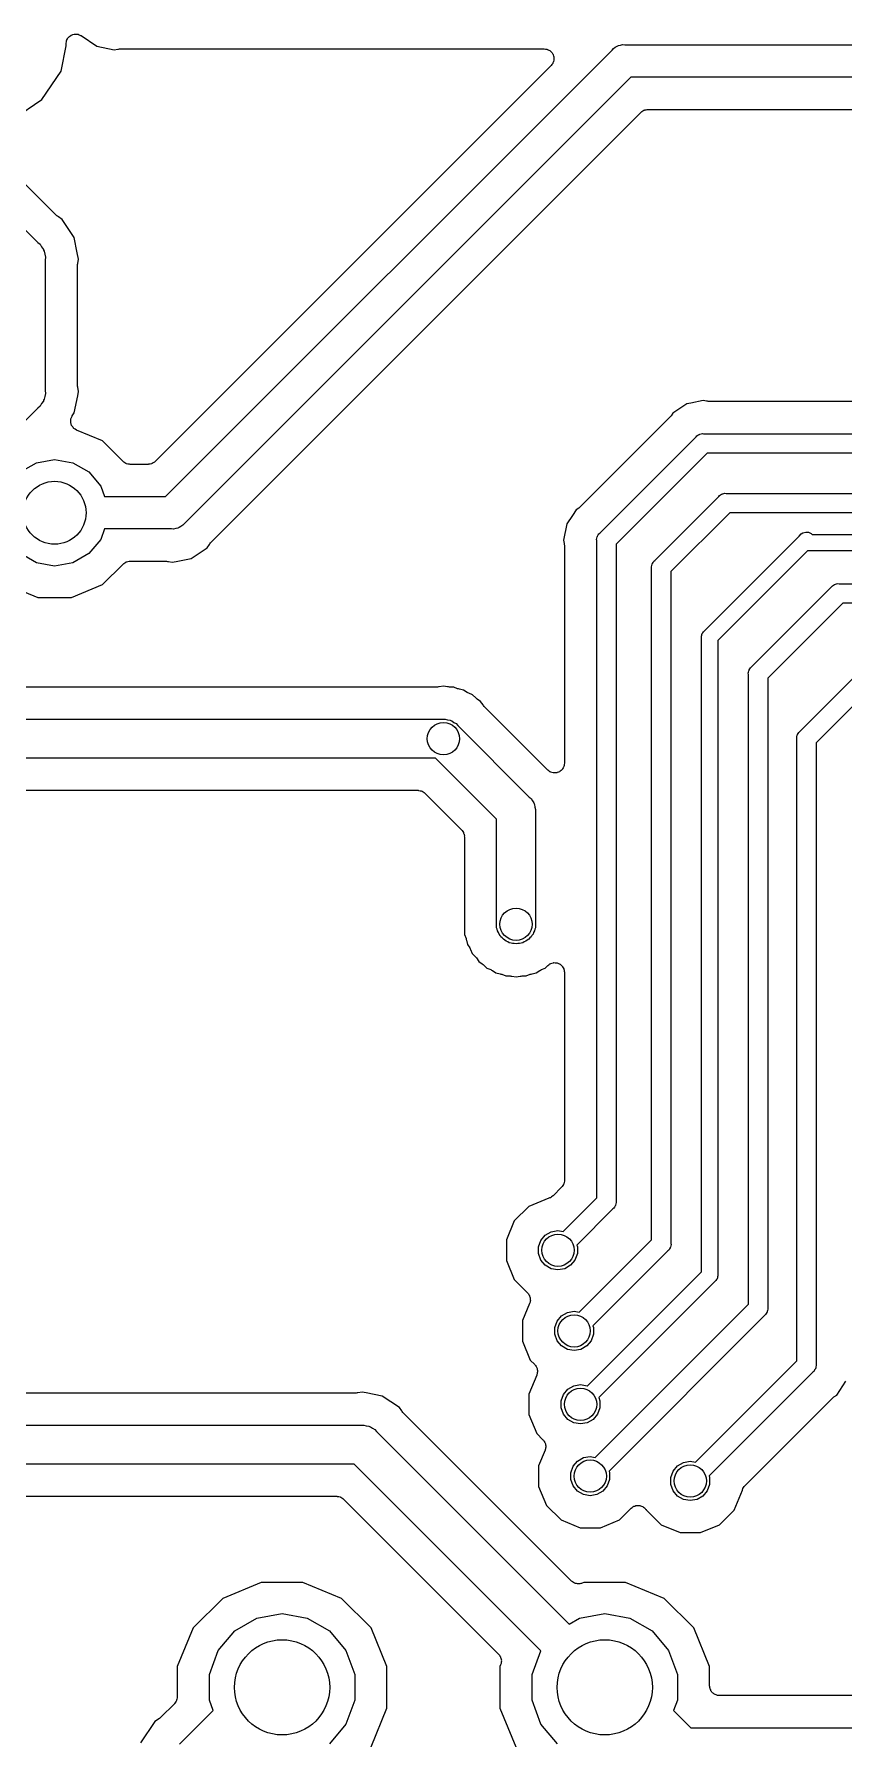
# Model space of a CAD drawing. Extents: x 24 to 196, y -189 to -31.
# Drawn here: x 142.15 to 154.89, y -59.56 to -32.72 of the extents above; entities that cross this region are included whole.
import ezdxf

# ---------------------------------------------------------------- set-up
doc = ezdxf.new("R2010")
doc.units = 0
doc.header["$MEASUREMENT"] = 0
doc.layers.add('BLACK', color=7, linetype='CONTINUOUS')

msp = doc.modelspace()

# ---------------------------------------------------------------- linework, layer by layer
at = {"layer": 'BLACK', "linetype": 'CONTINUOUS'}
for p, q in [((142.734, -32.7391), (142.755, -32.733)), ((142.755, -32.733), (142.775, -32.7257)), ((142.775, -32.7257), (142.78, -32.7257)), ((142.78, -32.7257), (142.785, -32.7243)), ((142.785, -32.7243), (142.806, -32.7257)), ((142.806, -32.7257), (142.828, -32.7257)), ((142.828, -32.7257), (142.833, -32.7274)), ((142.833, -32.7274), (142.838, -32.7277)), ((142.838, -32.7277), (142.857, -32.7364)), ((142.857, -32.7364), (142.878, -32.7438)), ((142.57, -33.3064), (142.649, -32.91)), ((142.649, -32.8658), (142.654, -32.8448)), ((142.65, -32.8708), (142.649, -32.8658)), ((142.649, -32.8757), (142.65, -32.8708)), ((142.649, -32.91), (142.649, -32.8757)), ((142.654, -32.8448), (142.658, -32.8236)), ((142.658, -32.8236), (142.661, -32.8193)), ((142.661, -32.8193), (142.662, -32.8144)), ((142.662, -32.8144), (142.674, -32.7964)), ((142.674, -32.7964), (142.685, -32.7778)), ((142.685, -32.7778), (142.688, -32.7745)), ((142.688, -32.7745), (142.691, -32.7704)), ((142.691, -32.7704), (142.709, -32.7576)), ((142.709, -32.7576), (142.725, -32.7438)), ((142.725, -32.7438), (142.73, -32.742)), ((142.73, -32.742), (142.734, -32.7391)), ((142.878, -32.7438), (142.881, -32.747)), ((142.881, -32.747), (142.886, -32.749)), ((142.886, -32.749), (143.136, -32.916)), ((143.136, -32.916), (143.408, -32.9702)), ((143.408, -32.9702), (143.462, -32.9594)), ((143.462, -32.9594), (143.477, -32.9591)), ((143.477, -32.9591), (143.492, -32.9565)), ((143.492, -32.9565), (150.178, -32.9565)), ((144.216, -40.005), (151.246, -32.9752)), ((150.178, -32.9565), (150.198, -32.96)), ((150.198, -32.96), (150.217, -32.9617)), ((150.217, -32.9617), (150.223, -32.9645)), ((150.223, -32.9645), (150.23, -32.9657)), ((150.23, -32.9657), (150.247, -32.9756)), ((150.247, -32.9756), (150.265, -32.9841)), ((150.265, -32.9841), (150.27, -32.9888)), ((150.27, -32.9888), (150.276, -32.9922)), ((150.276, -32.9922), (150.289, -33.0074)), ((151.246, -32.9752), (151.267, -32.9494)), ((151.267, -32.9494), (151.296, -32.9326)), ((151.296, -32.9326), (151.324, -32.9132)), ((151.324, -32.9132), (151.335, -32.9103)), ((151.335, -32.9103), (151.345, -32.9046)), ((151.345, -32.9046), (151.378, -32.8988)), ((151.378, -32.8988), (151.411, -32.8901)), ((151.411, -32.8901), (151.444, -32.893)), ((151.444, -32.893), (161.914, -32.893)), ((150.286, -33.2167), (144.05, -39.4524)), ((150.297, -33.2004), (150.286, -33.2167)), ((150.289, -33.0074), (150.303, -33.0215)), ((150.31, -33.1851), (150.297, -33.2004)), ((150.303, -33.0215), (150.306, -33.0276)), ((150.306, -33.0276), (150.31, -33.0327)), ((150.31, -33.0327), (150.317, -33.0514)), ((150.312, -33.1788), (150.31, -33.1851)), ((150.316, -33.1733), (150.312, -33.1788)), ((150.321, -33.1541), (150.316, -33.1733)), ((150.317, -33.0514), (150.325, -33.0695)), ((150.328, -33.1354), (150.321, -33.1541)), ((150.325, -33.0695), (150.326, -33.0761)), ((150.326, -33.0761), (150.328, -33.0824)), ((150.328, -33.0824), (150.328, -33.1024)), ((150.328, -33.1024), (150.33, -33.1222)), ((150.33, -33.1222), (150.328, -33.1287)), ((150.328, -33.1287), (150.328, -33.1354)), ((142.27, -33.7559), (142.57, -33.3064)), ((151.538, -33.401), (144.508, -40.4308)), ((161.82, -33.401), (151.538, -33.401)), ((141.82, -34.0562), (142.27, -33.7559)), ((144.924, -40.7341), (151.704, -33.9536)), ((151.704, -33.9536), (151.709, -33.9498)), ((151.709, -33.9498), (151.714, -33.9447)), ((151.714, -33.9447), (151.731, -33.9347)), ((151.731, -33.9347), (151.747, -33.9233)), ((151.747, -33.9233), (151.754, -33.9215)), ((151.754, -33.9215), (151.76, -33.9182)), ((151.76, -33.9182), (151.779, -33.9147)), ((151.779, -33.9147), (151.798, -33.9096)), ((151.798, -33.9096), (151.805, -33.9102)), ((151.805, -33.9102), (151.812, -33.909)), ((151.812, -33.909), (157.073, -33.909)), ((142.505, -35.5836), (141.646, -34.7251)), ((141.227, -35.0245), (142.205, -36.0026)), ((142.517, -35.5922), (142.505, -35.5836)), ((142.528, -35.6025), (142.517, -35.5922)), ((142.588, -35.6424), (142.528, -35.6025)), ((142.778, -35.928), (142.588, -35.6424)), ((142.826, -36.1692), (142.778, -35.928)), ((142.205, -36.0026), (142.242, -36.0329)), ((142.242, -36.0329), (142.265, -36.0738)), ((142.265, -36.0738), (142.292, -36.1124)), ((142.292, -36.1124), (142.296, -36.1277)), ((142.296, -36.1277), (142.304, -36.1415)), ((142.304, -36.1415), (142.313, -36.188)), ((142.313, -36.188), (142.325, -36.2335)), ((142.846, -36.265), (142.826, -36.1692)), ((142.325, -36.2335), (142.321, -36.2805)), ((142.321, -36.2805), (142.321, -38.3341)), ((142.829, -36.3651), (142.831, -36.3503)), ((142.829, -38.2495), (142.829, -36.3651)), ((142.831, -36.3503), (142.832, -36.3353)), ((142.832, -36.3353), (142.846, -36.265)), ((142.321, -38.3341), (142.325, -38.3811)), ((142.831, -38.2643), (142.829, -38.2495)), ((142.832, -38.2793), (142.831, -38.2643)), ((142.846, -38.3496), (142.832, -38.2793)), ((142.832, -38.4199), (142.846, -38.3496)), ((142.205, -38.612), (140.834, -39.9836)), ((142.242, -38.5817), (142.205, -38.612)), ((142.265, -38.5408), (142.242, -38.5817)), ((142.292, -38.5022), (142.265, -38.5408)), ((142.296, -38.4869), (142.292, -38.5022)), ((142.304, -38.4731), (142.296, -38.4869)), ((142.313, -38.4266), (142.304, -38.4731)), ((142.325, -38.3811), (142.313, -38.4266)), ((142.778, -38.6866), (142.832, -38.4199)), ((152.422, -38.5447), (152.203, -38.6907)), ((152.484, -38.5323), (152.422, -38.5447)), ((152.679, -38.4935), (152.484, -38.5323)), ((152.73, -38.5035), (152.679, -38.4935)), ((152.745, -38.5038), (152.73, -38.5035)), ((152.759, -38.5064), (152.745, -38.5038)), ((157.092, -38.5064), (152.759, -38.5064)), ((142.722, -38.835), (142.724, -38.8103)), ((142.723, -38.8367), (142.722, -38.835)), ((142.723, -38.8383), (142.723, -38.8367)), ((142.73, -38.862), (142.723, -38.8383)), ((142.724, -38.8103), (142.725, -38.7855)), ((142.725, -38.7855), (142.726, -38.7839)), ((142.726, -38.7822), (142.736, -38.7595)), ((142.726, -38.7839), (142.726, -38.7822)), ((142.737, -38.8859), (142.73, -38.862)), ((142.736, -38.7595), (142.745, -38.7366)), ((142.738, -38.8872), (142.737, -38.8859)), ((142.738, -38.8888), (142.738, -38.8872)), ((142.754, -38.9085), (142.738, -38.8888)), ((142.745, -38.7366), (142.746, -38.7353)), ((142.746, -38.7353), (142.747, -38.7338)), ((142.747, -38.7338), (142.778, -38.6866)), ((142.768, -38.9285), (142.754, -38.9085)), ((152.156, -38.7564), (150.745, -40.1672)), ((152.164, -38.7442), (152.156, -38.7564)), ((152.175, -38.7333), (152.164, -38.7442)), ((152.203, -38.6907), (152.175, -38.7333)), ((142.77, -38.9295), (142.768, -38.9285)), ((142.771, -38.9308), (142.77, -38.9295)), ((142.792, -38.9441), (142.771, -38.9308)), ((142.812, -38.9579), (142.792, -38.9441)), ((142.814, -38.9583), (142.812, -38.9579)), ((142.815, -38.9593), (142.814, -38.9583)), ((143.224, -39.1285), (142.815, -38.9593)), ((143.548, -39.4524), (143.224, -39.1285)), ((151.052, -40.5783), (152.567, -39.0637)), ((152.567, -39.0637), (152.58, -39.0483)), ((152.58, -39.0483), (152.597, -39.0381)), ((152.597, -39.0381), (152.614, -39.0265)), ((152.614, -39.0265), (152.621, -39.0248)), ((152.621, -39.0248), (152.626, -39.0214)), ((152.626, -39.0214), (152.646, -39.0179)), ((152.646, -39.0179), (152.666, -39.0126)), ((152.666, -39.0126), (152.686, -39.0144)), ((152.686, -39.0144), (157.786, -39.0144)), ((142.182, -39.4713), (142.469, -39.4208)), ((142.469, -39.4208), (142.755, -39.4713)), ((152.743, -39.3192), (151.308, -40.7539)), ((157.975, -39.3192), (152.743, -39.3192)), ((141.93, -39.6169), (142.182, -39.4713)), ((142.755, -39.4713), (143.007, -39.6169)), ((143.007, -39.6169), (143.195, -39.8399)), ((143.553, -39.4562), (143.548, -39.4524)), ((143.558, -39.4613), (143.553, -39.4562)), ((143.575, -39.4713), (143.558, -39.4613)), ((143.591, -39.4827), (143.575, -39.4713)), ((143.598, -39.4845), (143.591, -39.4827)), ((143.603, -39.4878), (143.598, -39.4845)), ((143.623, -39.4913), (143.603, -39.4878)), ((143.642, -39.4964), (143.623, -39.4913)), ((143.649, -39.4958), (143.642, -39.4964)), ((143.656, -39.497), (143.649, -39.4958)), ((143.942, -39.497), (143.656, -39.497)), ((143.949, -39.4958), (143.942, -39.497)), ((143.956, -39.4964), (143.949, -39.4958)), ((143.975, -39.4913), (143.956, -39.4964)), ((143.994, -39.4878), (143.975, -39.4913)), ((144, -39.4845), (143.994, -39.4878)), ((144.007, -39.4827), (144, -39.4845)), ((144.023, -39.4713), (144.007, -39.4827)), ((144.04, -39.4613), (144.023, -39.4713)), ((144.045, -39.4562), (144.04, -39.4613)), ((144.05, -39.4524), (144.045, -39.4562)), ((143.195, -39.8399), (143.255, -40.005)), ((152.936, -39.9881), (152.953, -39.9779)), ((152.953, -39.9779), (152.97, -39.9663)), ((152.97, -39.9663), (152.976, -39.9646)), ((152.976, -39.9646), (152.982, -39.9612)), ((152.982, -39.9612), (153.002, -39.9577)), ((153.002, -39.9577), (153.022, -39.9524)), ((153.022, -39.9524), (153.042, -39.9542)), ((153.042, -39.9542), (159.826, -39.9542)), ((143.255, -40.005), (144.216, -40.005)), ((150.679, -40.2147), (150.62, -40.3041)), ((150.722, -40.1862), (150.679, -40.2147)), ((150.733, -40.1758), (150.722, -40.1862)), ((150.745, -40.1672), (150.733, -40.1758)), ((151.916, -41.0101), (152.923, -40.0035)), ((152.923, -40.0035), (152.936, -39.9881)), ((143.255, -40.513), (143.195, -40.6781)), ((144.31, -40.513), (143.255, -40.513)), ((144.343, -40.5159), (144.31, -40.513)), ((144.376, -40.5072), (144.343, -40.5159)), ((144.409, -40.5014), (144.376, -40.5072)), ((144.419, -40.4957), (144.409, -40.5014)), ((144.43, -40.4928), (144.419, -40.4957)), ((144.458, -40.4734), (144.43, -40.4928)), ((144.487, -40.4566), (144.458, -40.4734)), ((144.508, -40.4308), (144.487, -40.4566)), ((150.533, -40.4331), (150.482, -40.6908)), ((150.62, -40.3041), (150.533, -40.4331)), ((153.098, -40.259), (152.171, -41.1857)), ((159.889, -40.259), (153.098, -40.259)), ((143.195, -40.6781), (143.007, -40.9011)), ((144.87, -40.8084), (144.905, -40.7572)), ((144.905, -40.7572), (144.915, -40.7464)), ((144.915, -40.7464), (144.924, -40.7341)), ((150.482, -40.6908), (150.492, -40.7411)), ((150.492, -40.7411), (150.492, -40.7561)), ((150.492, -40.7561), (150.495, -40.7709)), ((150.495, -40.7709), (150.495, -44.2026)), ((151.001, -40.6773), (151.006, -40.6578)), ((151.003, -40.6975), (151.001, -40.6773)), ((151.003, -51.0417), (151.003, -40.6975)), ((151.006, -40.6578), (151.01, -40.6379)), ((151.01, -40.6379), (151.013, -40.632)), ((151.013, -40.632), (151.015, -40.6254)), ((151.015, -40.6254), (151.027, -40.6088)), ((151.027, -40.6088), (151.037, -40.5913)), ((151.037, -40.5913), (151.052, -40.5783)), ((151.308, -40.7539), (151.308, -51.0981)), ((152.695, -42.1211), (154.173, -40.643)), ((154.173, -40.643), (154.184, -40.6301)), ((154.184, -40.6301), (154.189, -40.6273)), ((154.189, -40.6273), (154.223, -40.5931)), ((154.223, -40.5931), (154.25, -40.5739)), ((154.25, -40.5739), (154.294, -40.5623)), ((154.294, -40.5623), (154.338, -40.5662)), ((154.338, -40.5662), (154.379, -40.5852)), ((154.379, -40.5852), (154.396, -40.6019)), ((154.396, -40.6019), (164.156, -40.6019)), ((142.182, -41.0467), (141.93, -40.9011)), ((142.469, -41.0972), (142.182, -41.0467)), ((142.755, -41.0467), (142.469, -41.0972)), ((143.007, -40.9011), (142.755, -41.0467)), ((143.553, -41.0618), (143.558, -41.0567)), ((143.558, -41.0567), (143.575, -41.0467)), ((143.575, -41.0467), (143.591, -41.0353)), ((143.591, -41.0353), (143.598, -41.0335)), ((143.598, -41.0335), (143.603, -41.0302)), ((143.603, -41.0302), (143.623, -41.0267)), ((143.623, -41.0267), (143.642, -41.0216)), ((143.642, -41.0216), (143.649, -41.0222)), ((143.649, -41.0222), (143.656, -41.021)), ((143.656, -41.021), (144.231, -41.021)), ((144.231, -41.021), (144.246, -41.0236)), ((144.246, -41.0236), (144.261, -41.0239)), ((144.261, -41.0239), (144.321, -41.0359)), ((144.321, -41.0359), (144.381, -41.0239)), ((144.381, -41.0239), (144.618, -40.9768)), ((144.381, -41.0239), (144.381, -41.0239)), ((144.618, -40.9768), (144.87, -40.8084)), ((151.877, -41.0638), (151.879, -41.0572)), ((151.879, -41.0572), (151.89, -41.0406)), ((151.89, -41.0406), (151.9, -41.0231)), ((151.9, -41.0231), (151.916, -41.0101)), ((154.32, -40.8559), (152.908, -42.2674)), ((164.204, -40.8559), (154.32, -40.8559)), ((143.224, -41.3895), (143.548, -41.0656)), ((143.548, -41.0656), (143.553, -41.0618)), ((151.865, -41.1091), (151.87, -41.0896)), ((151.867, -41.1293), (151.865, -41.1091)), ((151.867, -51.0915), (151.867, -41.1293)), ((151.87, -41.0896), (151.874, -41.0697)), ((151.874, -41.0697), (151.877, -41.0638)), ((152.171, -41.1857), (152.171, -51.7586)), ((141.713, -41.3895), (142.203, -41.5925)), ((142.203, -41.5925), (142.734, -41.5925)), ((142.734, -41.5925), (143.224, -41.3895)), ((153.44, -42.6865), (154.701, -41.4259)), ((154.701, -41.4259), (154.714, -41.4105)), ((154.714, -41.4105), (154.731, -41.4003)), ((154.731, -41.4003), (154.748, -41.3887)), ((154.748, -41.3887), (154.754, -41.387)), ((154.754, -41.387), (154.76, -41.3836)), ((154.76, -41.3836), (154.78, -41.3801)), ((154.78, -41.3801), (154.8, -41.3748)), ((154.8, -41.3748), (154.82, -41.3766)), ((154.82, -41.3766), (165.886, -41.3766)), ((154.876, -41.6814), (153.695, -42.8621)), ((165.942, -41.6814), (154.876, -41.6814)), ((152.682, -42.1319), (152.695, -42.1211)), ((152.653, -42.2036), (152.657, -42.1873)), ((152.654, -42.2203), (152.653, -42.2036)), ((152.654, -52.2079), (152.654, -42.2203)), ((152.657, -42.1873), (152.66, -42.1707)), ((152.66, -42.1707), (152.663, -42.1658)), ((152.663, -42.1658), (152.664, -42.1603)), ((152.664, -42.1603), (152.674, -42.1465)), ((152.674, -42.1465), (152.682, -42.1319)), ((152.908, -42.2674), (152.908, -52.255)), ((153.389, -42.7855), (153.394, -42.766)), ((153.391, -42.8057), (153.389, -42.7855)), ((153.391, -52.1075), (153.391, -42.8057)), ((153.394, -42.766), (153.398, -42.7461)), ((153.398, -42.7461), (153.401, -42.7402)), ((153.401, -42.7402), (153.403, -42.7336)), ((153.403, -42.7336), (153.414, -42.717)), ((153.414, -42.717), (153.424, -42.6995)), ((153.424, -42.6995), (153.44, -42.6865)), ((153.695, -42.8621), (153.695, -52.7745)), ((154.202, -43.7025), (155.209, -42.6959)), ((148.495, -43.0022), (134.639, -43.0022)), ((148.51, -42.9996), (148.495, -43.0022)), ((148.525, -42.9993), (148.51, -42.9996)), ((148.59, -42.9863), (148.525, -42.9993)), ((148.655, -42.9993), (148.59, -42.9863)), ((148.67, -42.9996), (148.655, -42.9993)), ((148.685, -43.0022), (148.67, -42.9996)), ((148.752, -43.0022), (148.685, -43.0022)), ((148.813, -43.0277), (148.752, -43.0022)), ((148.828, -43.0309), (148.813, -43.0277)), ((148.842, -43.0364), (148.828, -43.0309)), ((148.907, -43.0494), (148.842, -43.0364)), ((148.963, -43.0864), (148.907, -43.0494)), ((148.976, -43.0924), (148.963, -43.0864)), ((148.989, -43.1004), (148.976, -43.0924)), ((149.05, -43.1259), (148.989, -43.1004)), ((149.098, -43.173), (149.05, -43.1259)), ((149.11, -43.1816), (149.098, -43.173)), ((149.121, -43.192), (149.11, -43.1816)), ((149.176, -43.229), (149.121, -43.192)), ((155.384, -42.9514), (154.457, -43.8781)), ((149.213, -43.2844), (149.176, -43.229)), ((149.223, -43.2952), (149.213, -43.2844)), ((149.232, -43.3075), (149.223, -43.2952)), ((150.235, -44.3104), (149.232, -43.3075)), ((134.365, -43.5102), (148.563, -43.5102)), ((148.563, -43.5102), (148.59, -43.5055)), ((148.59, -43.5055), (148.603, -43.5079)), ((148.603, -43.5079), (148.617, -43.5067)), ((148.617, -43.5067), (148.656, -43.5171)), ((148.656, -43.5171), (148.696, -43.5242)), ((148.696, -43.5242), (148.708, -43.531)), ((148.708, -43.531), (148.721, -43.5345)), ((148.721, -43.5345), (148.754, -43.5577)), ((148.754, -43.5577), (148.789, -43.5779)), ((148.789, -43.5779), (148.815, -43.6089)), ((148.815, -43.6089), (149.939, -44.7331)), ((154.165, -43.7496), (154.176, -43.733)), ((154.176, -43.733), (154.186, -43.7155)), ((154.186, -43.7155), (154.202, -43.7025)), ((154.151, -43.8015), (154.156, -43.782)), ((154.153, -43.8217), (154.151, -43.8015)), ((154.153, -53.6071), (154.153, -43.8217)), ((154.156, -43.782), (154.16, -43.7621)), ((154.16, -43.7621), (154.163, -43.7562)), ((154.163, -43.7562), (154.165, -43.7496)), ((154.457, -43.8781), (154.457, -53.6635)), ((148.464, -44.1198), (134.252, -44.1198)), ((149.428, -45.0843), (148.464, -44.1198)), ((150.476, -44.272), (150.467, -44.29)), ((150.486, -44.2547), (150.476, -44.272)), ((150.487, -44.2481), (150.486, -44.2547)), ((150.49, -44.242), (150.487, -44.2481)), ((150.492, -44.2222), (150.49, -44.242)), ((150.495, -44.2026), (150.492, -44.2222)), ((150.251, -44.3218), (150.235, -44.3104)), ((150.266, -44.3346), (150.251, -44.3218)), ((150.273, -44.3369), (150.266, -44.3346)), ((150.278, -44.3407), (150.273, -44.3369)), ((150.297, -44.3459), (150.278, -44.3407)), ((150.316, -44.3527), (150.297, -44.3459)), ((150.323, -44.3527), (150.316, -44.3527)), ((150.329, -44.3544), (150.323, -44.3527)), ((150.349, -44.3527), (150.329, -44.3544)), ((150.369, -44.3527), (150.349, -44.3527)), ((150.375, -44.3504), (150.369, -44.3527)), ((150.382, -44.3498), (150.375, -44.3504)), ((150.4, -44.3414), (150.382, -44.3498)), ((150.419, -44.3346), (150.4, -44.3414)), ((150.424, -44.3303), (150.419, -44.3346)), ((150.43, -44.3274), (150.424, -44.3303)), ((150.444, -44.3134), (150.43, -44.3274)), ((150.459, -44.3006), (150.444, -44.3134)), ((150.463, -44.2948), (150.459, -44.3006)), ((150.467, -44.29), (150.463, -44.2948)), ((134.334, -44.6278), (148.19, -44.6278)), ((148.19, -44.6278), (148.197, -44.629)), ((148.197, -44.629), (148.203, -44.6284)), ((148.203, -44.6284), (148.223, -44.6335)), ((148.223, -44.6335), (148.242, -44.637)), ((148.242, -44.637), (148.248, -44.6403)), ((148.248, -44.6403), (148.255, -44.6421)), ((148.255, -44.6421), (148.271, -44.6535)), ((148.271, -44.6535), (148.288, -44.6635)), ((148.288, -44.6635), (148.292, -44.6686)), ((148.292, -44.6686), (148.298, -44.6724)), ((148.298, -44.6724), (148.876, -45.25)), ((149.939, -44.7331), (149.97, -44.7591)), ((149.97, -44.7591), (149.99, -44.7941)), ((149.99, -44.7941), (150.014, -44.8272)), ((150.014, -44.8272), (150.017, -44.8404)), ((150.017, -44.8404), (150.024, -44.8521)), ((150.024, -44.8521), (150.031, -44.892)), ((150.031, -44.892), (150.041, -44.931)), ((150.041, -44.931), (150.038, -44.9713)), ((150.038, -44.9713), (150.038, -46.7897)), ((148.876, -45.25), (148.879, -45.2555)), ((148.879, -45.2555), (148.885, -45.2598)), ((148.885, -45.2598), (148.895, -45.2771)), ((148.895, -45.2771), (148.906, -45.2934)), ((148.906, -45.2934), (148.908, -45.2999)), ((148.908, -45.2999), (148.911, -45.3057)), ((148.911, -45.3057), (148.914, -45.3253)), ((148.914, -45.3253), (148.92, -45.3445)), ((148.92, -45.3445), (148.919, -45.3512)), ((149.428, -46.6823), (149.428, -45.0843)), ((148.919, -45.3512), (148.92, -45.3578)), ((148.92, -45.3578), (148.92, -46.544)), ((148.92, -46.544), (148.92, -46.8977)), ((149.428, -46.7897), (149.428, -46.6823)), ((148.92, -46.8977), (148.946, -46.9592)), ((148.946, -46.9592), (148.949, -46.9738)), ((149.437, -46.8152), (149.428, -46.7897)), ((149.442, -46.8419), (149.437, -46.8152)), ((149.456, -46.8653), (149.442, -46.8419)), ((149.465, -46.8908), (149.456, -46.8653)), ((149.482, -46.9115), (149.465, -46.8908)), ((149.496, -46.9349), (149.482, -46.9115)), ((149.517, -46.9523), (149.496, -46.9349)), ((149.534, -46.9731), (149.517, -46.9523)), ((149.949, -46.9523), (149.932, -46.9731)), ((149.97, -46.9349), (149.949, -46.9523)), ((149.984, -46.9115), (149.97, -46.9349)), ((150.001, -46.8908), (149.984, -46.9115)), ((150.01, -46.8653), (150.001, -46.8908)), ((150.024, -46.8419), (150.01, -46.8653)), ((150.029, -46.8152), (150.024, -46.8419)), ((150.038, -46.7897), (150.029, -46.8152)), ((148.949, -46.9738), (148.954, -46.9878)), ((148.954, -46.9878), (148.967, -47.0531)), ((148.967, -47.0531), (149.004, -47.1085)), ((149.004, -47.1085), (149.01, -47.1222)), ((149.01, -47.1222), (149.018, -47.1349)), ((149.018, -47.1349), (149.044, -47.1964)), ((149.044, -47.1964), (149.091, -47.2435)), ((149.558, -46.9866), (149.534, -46.9731)), ((149.578, -47.004), (149.558, -46.9866)), ((149.604, -47.0133), (149.578, -47.004)), ((149.627, -47.0268), (149.604, -47.0133)), ((149.654, -47.0315), (149.627, -47.0268)), ((149.679, -47.0408), (149.654, -47.0315)), ((149.706, -47.0408), (149.679, -47.0408)), ((149.733, -47.0455), (149.706, -47.0408)), ((149.76, -47.0408), (149.733, -47.0455)), ((149.787, -47.0408), (149.76, -47.0408)), ((149.812, -47.0315), (149.787, -47.0408)), ((149.839, -47.0268), (149.812, -47.0315)), ((149.862, -47.0133), (149.839, -47.0268)), ((149.888, -47.004), (149.862, -47.0133)), ((149.908, -46.9866), (149.888, -47.004)), ((149.932, -46.9731), (149.908, -46.9866)), ((149.091, -47.2435), (149.1, -47.2558)), ((149.1, -47.2558), (149.11, -47.2666)), ((149.11, -47.2666), (149.147, -47.322)), ((149.147, -47.322), (149.202, -47.359)), ((149.202, -47.359), (149.213, -47.3694)), ((149.213, -47.3694), (149.225, -47.378)), ((149.225, -47.378), (149.273, -47.4251)), ((149.273, -47.4251), (149.334, -47.4506)), ((149.334, -47.4506), (149.347, -47.4586)), ((149.347, -47.4586), (149.36, -47.4646)), ((149.36, -47.4646), (149.416, -47.5016)), ((150.05, -47.5016), (150.106, -47.4646)), ((150.106, -47.4646), (150.119, -47.4586)), ((150.119, -47.4586), (150.132, -47.4506)), ((150.132, -47.4506), (150.193, -47.4251)), ((150.193, -47.4251), (150.235, -47.3836)), ((150.235, -47.3836), (150.251, -47.3722)), ((150.251, -47.3722), (150.266, -47.3594)), ((150.266, -47.3594), (150.273, -47.3571)), ((150.273, -47.3571), (150.278, -47.3533)), ((150.278, -47.3533), (150.297, -47.3481)), ((150.297, -47.3481), (150.316, -47.3413)), ((150.316, -47.3413), (150.323, -47.3413)), ((150.323, -47.3413), (150.329, -47.3396)), ((150.329, -47.3396), (150.349, -47.3413)), ((150.349, -47.3413), (150.369, -47.3413)), ((150.369, -47.3413), (150.375, -47.3436)), ((150.375, -47.3436), (150.382, -47.3442)), ((150.382, -47.3442), (150.4, -47.3526)), ((150.4, -47.3526), (150.419, -47.3594)), ((150.419, -47.3594), (150.424, -47.3637)), ((150.424, -47.3637), (150.43, -47.3666)), ((150.43, -47.3666), (150.444, -47.3806)), ((150.444, -47.3806), (150.459, -47.3934)), ((150.459, -47.3934), (150.463, -47.3992)), ((150.463, -47.3992), (150.467, -47.404)), ((150.467, -47.404), (150.476, -47.422)), ((150.476, -47.422), (150.486, -47.4393)), ((150.486, -47.4393), (150.487, -47.4459)), ((150.487, -47.4459), (150.49, -47.452)), ((150.49, -47.452), (150.492, -47.4718)), ((150.492, -47.4718), (150.495, -47.4914)), ((150.495, -47.4914), (150.495, -50.7681)), ((149.416, -47.5016), (149.481, -47.5146)), ((149.481, -47.5146), (149.495, -47.5201)), ((149.495, -47.5201), (149.51, -47.5233)), ((149.51, -47.5233), (149.571, -47.5488)), ((149.571, -47.5488), (149.638, -47.5488)), ((149.638, -47.5488), (149.653, -47.5514)), ((149.653, -47.5514), (149.668, -47.5517)), ((149.668, -47.5517), (149.733, -47.5647)), ((149.733, -47.5647), (149.798, -47.5517)), ((149.798, -47.5517), (149.813, -47.5514)), ((149.813, -47.5514), (149.828, -47.5488)), ((149.828, -47.5488), (149.895, -47.5488)), ((149.895, -47.5488), (149.956, -47.5233)), ((149.956, -47.5233), (149.971, -47.5201)), ((149.971, -47.5201), (149.985, -47.5146)), ((149.985, -47.5146), (150.05, -47.5016)), ((150.45, -50.8759), (150.317, -51.0094)), ((150.454, -50.8704), (150.45, -50.8759)), ((150.459, -50.8661), (150.454, -50.8704)), ((150.469, -50.8488), (150.459, -50.8661)), ((150.481, -50.8325), (150.469, -50.8488)), ((150.482, -50.8261), (150.481, -50.8325)), ((150.486, -50.8203), (150.482, -50.8261)), ((150.489, -50.8006), (150.486, -50.8203)), ((150.494, -50.7814), (150.489, -50.8006)), ((150.495, -50.7681), (150.494, -50.7747)), ((150.494, -50.7747), (150.494, -50.7814)), ((149.933, -51.1777), (149.704, -51.4064)), ((150.248, -51.0471), (149.933, -51.1777)), ((150.261, -51.0448), (150.248, -51.0471)), ((150.267, -51.0415), (150.261, -51.0448)), ((150.274, -51.0397), (150.267, -51.0415)), ((150.29, -51.0283), (150.274, -51.0397)), ((150.307, -51.0183), (150.29, -51.0283)), ((150.311, -51.0132), (150.307, -51.0183)), ((150.317, -51.0094), (150.311, -51.0132)), ((150.473, -51.5714), (151.003, -51.0417)), ((151.258, -51.2173), (150.689, -51.787)), ((151.274, -51.2043), (151.258, -51.2173)), ((151.284, -51.1868), (151.274, -51.2043)), ((151.296, -51.1702), (151.284, -51.1868)), ((151.297, -51.1636), (151.296, -51.1702)), ((151.301, -51.1577), (151.297, -51.1636)), ((151.304, -51.1378), (151.301, -51.1577)), ((151.31, -51.1183), (151.304, -51.1378)), ((151.308, -51.0981), (151.31, -51.1183)), ((151.867, -51.2893), (151.867, -51.0915)), ((151.867, -51.0915), (151.867, -51.0915)), ((149.704, -51.4064), (149.581, -51.7051)), ((151.867, -51.3455), (151.867, -51.2893)), ((151.867, -51.2893), (151.867, -51.2893)), ((151.867, -51.7021), (151.867, -51.3455)), ((151.867, -51.3455), (151.867, -51.3455)), ((149.581, -51.7051), (149.581, -52.0285)), ((150.089, -51.8131), (150.125, -51.712)), ((150.125, -51.712), (150.194, -51.6297)), ((150.194, -51.6297), (150.288, -51.576)), ((150.288, -51.576), (150.393, -51.5573)), ((150.393, -51.5573), (150.473, -51.5714)), ((150.689, -51.787), (150.698, -51.8131)), ((150.727, -52.8414), (151.867, -51.7021)), ((152.173, -51.7787), (152.168, -51.7982)), ((152.171, -51.7586), (152.173, -51.7787)), ((149.581, -52.0285), (149.704, -52.3272)), ((150.089, -51.9205), (150.089, -51.8131)), ((150.125, -52.0216), (150.089, -51.9205)), ((150.194, -52.1039), (150.125, -52.0216)), ((150.661, -52.0216), (150.592, -52.1039)), ((150.698, -51.9205), (150.661, -52.0216)), ((150.698, -51.8131), (150.698, -51.9205)), ((152.122, -51.8777), (150.943, -53.057)), ((152.138, -51.8647), (152.122, -51.8777)), ((152.148, -51.8472), (152.138, -51.8647)), ((152.159, -51.8306), (152.148, -51.8472)), ((152.161, -51.824), (152.159, -51.8306)), ((152.164, -51.8181), (152.161, -51.824)), ((152.168, -51.7982), (152.164, -51.8181)), ((149.704, -52.3272), (149.914, -52.5371)), ((150.288, -52.1576), (150.194, -52.1039)), ((150.393, -52.1763), (150.288, -52.1576)), ((150.499, -52.1576), (150.393, -52.1763)), ((150.592, -52.1039), (150.499, -52.1576)), ((150.858, -54.0036), (152.654, -52.2079)), ((152.898, -52.315), (152.888, -52.3288)), ((152.899, -52.3095), (152.898, -52.315)), ((152.902, -52.3046), (152.899, -52.3095)), ((152.905, -52.288), (152.902, -52.3046)), ((152.909, -52.2717), (152.905, -52.288)), ((152.908, -52.255), (152.909, -52.2717)), ((153.391, -52.7181), (153.391, -52.1075)), ((153.391, -52.1075), (153.391, -52.1075)), ((149.914, -52.5371), (149.92, -52.5453)), ((149.92, -52.5453), (149.927, -52.5521)), ((149.927, -52.5521), (149.935, -52.5668)), ((149.935, -52.5668), (149.945, -52.5804)), ((149.945, -52.5804), (149.947, -52.5901)), ((149.947, -52.5901), (149.952, -52.599)), ((152.867, -52.3542), (151.035, -54.1864)), ((152.88, -52.3434), (152.867, -52.3542)), ((152.888, -52.3288), (152.88, -52.3434)), ((149.947, -52.7032), (149.835, -52.9751)), ((149.949, -52.6934), (149.947, -52.7032)), ((149.954, -52.6843), (149.949, -52.6934)), ((149.952, -52.599), (149.954, -52.6155)), ((149.954, -52.6155), (149.958, -52.6316)), ((149.955, -52.6677), (149.954, -52.6843)), ((149.959, -52.6515), (149.955, -52.6677)), ((149.958, -52.6316), (149.957, -52.6416)), ((149.957, -52.6416), (149.959, -52.6515)), ((150.448, -52.8997), (150.542, -52.846)), ((150.542, -52.846), (150.647, -52.8273)), ((150.647, -52.8273), (150.727, -52.8414)), ((150.981, -55.1274), (153.391, -52.7181)), ((153.672, -52.8632), (153.662, -52.8807)), ((153.683, -52.8466), (153.672, -52.8632)), ((153.685, -52.84), (153.683, -52.8466)), ((153.688, -52.8341), (153.685, -52.84)), ((153.692, -52.8142), (153.688, -52.8341)), ((153.697, -52.7947), (153.692, -52.8142)), ((153.695, -52.7745), (153.697, -52.7947)), ((149.835, -52.9751), (149.835, -53.2985)), ((150.343, -53.0831), (150.379, -52.982)), ((150.343, -53.1905), (150.343, -53.0831)), ((150.379, -52.982), (150.448, -52.8997)), ((150.943, -53.057), (150.952, -53.0831)), ((150.952, -53.0831), (150.952, -53.1905)), ((153.646, -52.8937), (151.197, -55.343)), ((153.662, -52.8807), (153.646, -52.8937)), ((149.835, -53.2985), (149.958, -53.5972)), ((150.379, -53.2916), (150.343, -53.1905)), ((150.448, -53.3739), (150.379, -53.2916)), ((150.542, -53.4276), (150.448, -53.3739)), ((150.846, -53.3739), (150.753, -53.4276)), ((150.915, -53.2916), (150.846, -53.3739)), ((150.952, -53.1905), (150.915, -53.2916)), ((149.958, -53.5972), (150.027, -53.6658)), ((150.027, -53.6658), (150.033, -53.6741)), ((150.647, -53.4463), (150.542, -53.4276)), ((150.753, -53.4276), (150.647, -53.4463)), ((152.556, -55.2036), (154.153, -53.6071)), ((154.457, -53.6635), (154.459, -53.6837)), ((150.06, -53.8319), (149.936, -54.1308)), ((150.033, -53.6741), (150.04, -53.6808)), ((150.04, -53.6808), (150.048, -53.6956)), ((150.048, -53.6956), (150.057, -53.7092)), ((150.057, -53.7092), (150.06, -53.7189)), ((150.06, -53.7189), (150.065, -53.7278)), ((150.062, -53.8221), (150.06, -53.8319)), ((150.066, -53.8131), (150.062, -53.8221)), ((150.065, -53.7278), (150.067, -53.7443)), ((150.068, -53.7965), (150.066, -53.8131)), ((150.067, -53.7443), (150.071, -53.7603)), ((150.071, -53.7803), (150.068, -53.7965)), ((150.071, -53.7603), (150.07, -53.7703)), ((150.07, -53.7703), (150.071, -53.7803)), ((154.408, -53.7827), (152.772, -55.4192)), ((154.424, -53.7697), (154.408, -53.7827)), ((154.434, -53.7522), (154.424, -53.7697)), ((154.445, -53.7356), (154.434, -53.7522)), ((154.447, -53.729), (154.445, -53.7356)), ((154.45, -53.7231), (154.447, -53.729)), ((154.454, -53.7032), (154.45, -53.7231)), ((154.459, -53.6837), (154.454, -53.7032)), ((154.781, -54.1463), (154.927, -53.9279)), ((147.215, -54.1147), (134.398, -54.1147)), ((147.23, -54.1121), (147.215, -54.1147)), ((147.245, -54.1118), (147.23, -54.1121)), ((147.31, -54.0988), (147.245, -54.1118)), ((147.375, -54.1118), (147.31, -54.0988)), ((147.627, -54.1619), (147.375, -54.1118)), ((147.375, -54.1118), (147.375, -54.1118)), ((147.896, -54.3415), (147.627, -54.1619)), ((149.936, -54.1308), (149.936, -54.4542)), ((150.444, -54.2388), (150.481, -54.1377)), ((150.481, -54.1377), (150.55, -54.0554)), ((150.55, -54.0554), (150.643, -54.0017)), ((150.643, -54.0017), (150.749, -53.983)), ((150.749, -53.983), (150.855, -54.0017)), ((150.855, -54.0017), (150.858, -54.0036)), ((151.035, -54.1864), (151.054, -54.2388)), ((153.334, -55.5755), (154.715, -54.1938)), ((154.715, -54.1938), (154.728, -54.1852)), ((154.728, -54.1852), (154.738, -54.1748)), ((154.738, -54.1748), (154.781, -54.1463)), ((147.933, -54.3969), (147.896, -54.3415)), ((147.943, -54.4077), (147.933, -54.3969)), ((147.952, -54.42), (147.943, -54.4077)), ((150.607, -57.0754), (147.952, -54.42)), ((149.936, -54.4542), (150.06, -54.7529)), ((150.444, -54.3462), (150.444, -54.2388)), ((150.481, -54.4473), (150.444, -54.3462)), ((150.55, -54.5296), (150.481, -54.4473)), ((151.017, -54.4473), (150.948, -54.5296)), ((151.054, -54.3462), (151.017, -54.4473)), ((151.054, -54.2388), (151.054, -54.3462)), ((134.316, -54.6227), (147.297, -54.6227)), ((147.297, -54.6227), (147.337, -54.6192)), ((147.337, -54.6192), (147.376, -54.6296)), ((147.376, -54.6296), (147.416, -54.6367)), ((147.416, -54.6367), (147.427, -54.6435)), ((147.427, -54.6435), (147.441, -54.647)), ((147.441, -54.647), (147.474, -54.6702)), ((147.474, -54.6702), (147.509, -54.6904)), ((147.509, -54.6904), (147.535, -54.7214)), ((147.535, -54.7214), (150.567, -57.7531)), ((150.643, -54.5833), (150.55, -54.5296)), ((150.749, -54.602), (150.643, -54.5833)), ((150.855, -54.5833), (150.749, -54.602)), ((150.948, -54.5296), (150.855, -54.5833)), ((150.06, -54.7529), (150.157, -54.85)), ((150.157, -54.85), (150.163, -54.8582)), ((150.163, -54.8582), (150.17, -54.865)), ((150.17, -54.865), (150.178, -54.8798)), ((150.178, -54.8798), (150.187, -54.8934)), ((150.187, -54.8934), (150.19, -54.9031)), ((150.19, -54.9031), (150.195, -54.912)), ((150.192, -55.0063), (150.19, -55.0161)), ((150.196, -54.9972), (150.192, -55.0063)), ((150.195, -54.912), (150.197, -54.9284)), ((150.198, -54.9807), (150.196, -54.9972)), ((150.197, -54.9284), (150.201, -54.9445)), ((150.202, -54.9644), (150.198, -54.9807)), ((150.201, -54.9445), (150.2, -54.9545)), ((150.2, -54.9545), (150.202, -54.9644)), ((147.184, -55.2323), (134.429, -55.2323)), ((150.123, -58.1719), (147.184, -55.2323)), ((150.19, -55.0161), (150.089, -55.2611)), ((150.089, -55.2611), (150.089, -55.5845)), ((150.597, -55.3691), (150.633, -55.268)), ((150.633, -55.268), (150.702, -55.1857)), ((150.702, -55.1857), (150.796, -55.132)), ((150.796, -55.132), (150.901, -55.1133)), ((150.901, -55.1133), (150.981, -55.1274)), ((152.208, -55.3442), (152.277, -55.2619)), ((152.277, -55.2619), (152.37, -55.2082)), ((152.37, -55.2082), (152.476, -55.1895)), ((152.476, -55.1895), (152.556, -55.2036)), ((150.597, -55.4765), (150.597, -55.3691)), ((150.633, -55.5776), (150.597, -55.4765)), ((151.206, -55.4765), (151.169, -55.5776)), ((151.197, -55.343), (151.206, -55.3691)), ((151.206, -55.3691), (151.206, -55.4765)), ((152.171, -55.4453), (152.208, -55.3442)), ((152.171, -55.5527), (152.171, -55.4453)), ((152.772, -55.4192), (152.781, -55.4453)), ((152.781, -55.4453), (152.781, -55.5527)), ((134.702, -55.7403), (146.91, -55.7403)), ((146.91, -55.7403), (146.917, -55.7415)), ((146.917, -55.7415), (146.923, -55.7409)), ((146.923, -55.7409), (146.943, -55.746)), ((146.943, -55.746), (146.962, -55.7495)), ((146.962, -55.7495), (146.968, -55.7528)), ((146.968, -55.7528), (146.974, -55.7546)), ((146.974, -55.7546), (146.991, -55.766)), ((146.991, -55.766), (147.008, -55.776)), ((147.008, -55.776), (147.012, -55.7811)), ((147.012, -55.7811), (147.018, -55.7849)), ((147.018, -55.7849), (149.458, -58.2248)), ((150.089, -55.5845), (150.212, -55.8832)), ((150.702, -55.6599), (150.633, -55.5776)), ((150.796, -55.7136), (150.702, -55.6599)), ((150.901, -55.7323), (150.796, -55.7136)), ((151.007, -55.7136), (150.901, -55.7323)), ((151.1, -55.6599), (151.007, -55.7136)), ((151.169, -55.5776), (151.1, -55.6599)), ((152.208, -55.6538), (152.171, -55.5527)), ((152.277, -55.7361), (152.208, -55.6538)), ((152.37, -55.7898), (152.277, -55.7361)), ((152.476, -55.8085), (152.37, -55.7898)), ((152.582, -55.7898), (152.476, -55.8085)), ((152.675, -55.7361), (152.582, -55.7898)), ((152.744, -55.6538), (152.675, -55.7361)), ((152.781, -55.5527), (152.744, -55.6538)), ((153.165, -55.9594), (153.296, -55.6439)), ((153.296, -55.6439), (153.298, -55.6311)), ((153.298, -55.6311), (153.302, -55.6253)), ((153.302, -55.6253), (153.303, -55.6189)), ((153.303, -55.6189), (153.315, -55.6026)), ((153.315, -55.6026), (153.325, -55.5853)), ((153.325, -55.5853), (153.33, -55.581)), ((153.33, -55.581), (153.334, -55.5755)), ((150.212, -55.8832), (150.441, -56.1119)), ((151.362, -56.1119), (151.546, -55.9277)), ((151.546, -55.9277), (151.56, -55.9182)), ((151.56, -55.9182), (151.572, -55.907)), ((151.572, -55.907), (151.581, -55.9031)), ((151.581, -55.9031), (151.589, -55.8974)), ((151.589, -55.8974), (151.605, -55.8931)), ((151.605, -55.8931), (151.621, -55.8867)), ((151.621, -55.8867), (151.631, -55.8863)), ((151.631, -55.8863), (151.64, -55.8837)), ((151.64, -55.8837), (151.657, -55.8851)), ((151.657, -55.8851), (151.674, -55.8844)), ((151.674, -55.8844), (151.683, -55.8874)), ((151.683, -55.8874), (151.693, -55.8883)), ((151.693, -55.8883), (151.708, -55.8953)), ((151.708, -55.8953), (151.724, -55.9003)), ((151.724, -55.9003), (151.732, -55.9064)), ((151.732, -55.9064), (151.741, -55.9107)), ((151.741, -55.9107), (151.753, -55.9224)), ((151.753, -55.9224), (151.766, -55.9325)), ((151.766, -55.9325), (151.771, -55.941)), ((151.771, -55.941), (151.779, -55.9481)), ((151.779, -55.9481), (151.781, -55.9532)), ((151.781, -55.9532), (152.016, -56.1881)), ((152.937, -56.1881), (153.165, -55.9594)), ((150.441, -56.1119), (150.74, -56.2356)), ((150.74, -56.2356), (151.063, -56.2356)), ((151.063, -56.2356), (151.362, -56.1119)), ((152.016, -56.1881), (152.315, -56.3118)), ((152.315, -56.3118), (152.638, -56.3118)), ((152.638, -56.3118), (152.937, -56.1881)), ((145.722, -57.0967), (145.115, -57.348)), ((146.378, -57.0967), (145.722, -57.0967)), ((146.985, -57.348), (146.378, -57.0967)), ((150.615, -57.0811), (150.607, -57.0754)), ((150.622, -57.0885), (150.615, -57.0811)), ((150.637, -57.0962), (150.622, -57.0885)), ((150.651, -57.1057), (150.637, -57.0962)), ((150.66, -57.1083), (150.651, -57.1057)), ((150.669, -57.1129), (150.66, -57.1083)), ((150.686, -57.1151), (150.669, -57.1129)), ((150.702, -57.1194), (150.686, -57.1151)), ((150.712, -57.1185), (150.702, -57.1194)), ((150.722, -57.1199), (150.712, -57.1185)), ((150.738, -57.1163), (150.722, -57.1199)), ((150.754, -57.1148), (150.738, -57.1163)), ((150.763, -57.1106), (150.754, -57.1148)), ((150.773, -57.1084), (150.763, -57.1106)), ((150.802, -57.0967), (150.773, -57.1084)), ((151.458, -57.0967), (150.802, -57.0967)), ((152.065, -57.348), (151.458, -57.0967)), ((145.115, -57.348), (144.65, -57.8124)), ((147.45, -57.8124), (146.985, -57.348)), ((152.53, -57.8124), (152.065, -57.348)), ((145.304, -57.8586), (145.653, -57.657)), ((145.653, -57.657), (146.05, -57.587)), ((146.05, -57.587), (146.447, -57.657)), ((146.447, -57.657), (146.796, -57.8586)), ((150.567, -57.7531), (150.733, -57.657)), ((150.733, -57.657), (151.13, -57.587)), ((151.13, -57.587), (151.527, -57.657)), ((151.527, -57.657), (151.876, -57.8586)), ((144.65, -57.8124), (144.399, -58.4193)), ((145.045, -58.1673), (145.304, -57.8586)), ((146.796, -57.8586), (147.055, -58.1673)), ((147.701, -58.4193), (147.45, -57.8124)), ((151.876, -57.8586), (152.135, -58.1673)), ((152.781, -58.4193), (152.53, -57.8124)), ((144.907, -58.5461), (145.045, -58.1673)), ((147.055, -58.1673), (147.193, -58.5461)), ((149.458, -58.2248), (149.463, -58.233)), ((149.987, -58.5461), (150.123, -58.1719)), ((152.135, -58.1673), (152.273, -58.5461)), ((144.399, -58.4193), (144.399, -58.8987)), ((147.701, -59.0761), (147.701, -58.4193)), ((149.463, -58.233), (149.471, -58.2398)), ((149.471, -58.2398), (149.479, -58.2546)), ((149.479, -58.2546), (149.488, -58.2682)), ((149.491, -58.3909), (149.479, -58.4193)), ((149.479, -58.4193), (149.479, -59.0761)), ((149.488, -58.2682), (149.491, -58.2779)), ((149.491, -58.2779), (149.495, -58.2868)), ((149.493, -58.3811), (149.491, -58.3909)), ((149.497, -58.372), (149.493, -58.3811)), ((149.495, -58.2868), (149.497, -58.3033)), ((149.497, -58.3033), (149.502, -58.3193)), ((149.499, -58.3555), (149.497, -58.372)), ((149.502, -58.3392), (149.499, -58.3555)), ((149.502, -58.3193), (149.501, -58.3293)), ((149.501, -58.3293), (149.502, -58.3392)), ((152.781, -58.7248), (152.781, -58.4193)), ((144.907, -58.9492), (144.907, -58.5461)), ((147.193, -58.5461), (147.193, -58.9492)), ((149.987, -58.9492), (149.987, -58.5461)), ((152.273, -58.5461), (152.273, -58.9492)), ((152.783, -58.7379), (152.781, -58.7248)), ((152.783, -58.7513), (152.783, -58.7379)), ((152.788, -58.7638), (152.783, -58.7513)), ((152.79, -58.7769), (152.788, -58.7638)), ((144.354, -59.0065), (144.143, -59.2179)), ((144.358, -59.001), (144.354, -59.0065)), ((144.363, -58.9967), (144.358, -59.001)), ((144.373, -58.9794), (144.363, -58.9967)), ((144.385, -58.9631), (144.373, -58.9794)), ((144.386, -58.9566), (144.385, -58.9631)), ((144.39, -58.9508), (144.386, -58.9566)), ((144.393, -58.9312), (144.39, -58.9508)), ((144.398, -58.912), (144.393, -58.9312)), ((144.399, -58.8987), (144.398, -58.9053)), ((144.398, -58.9053), (144.398, -58.912)), ((144.967, -59.1127), (144.907, -58.9492)), ((147.193, -58.9492), (147.055, -59.328)), ((150.125, -59.328), (149.987, -58.9492)), ((152.273, -58.9492), (152.213, -59.1127)), ((152.797, -58.7885), (152.79, -58.7769)), ((152.801, -58.801), (152.797, -58.7885)), ((152.81, -58.8112), (152.801, -58.801)), ((152.817, -58.8228), (152.81, -58.8112)), ((152.827, -58.8313), (152.817, -58.8228)), ((152.835, -58.8415), (152.827, -58.8313)), ((152.847, -58.8482), (152.835, -58.8415)), ((152.857, -58.8568), (152.847, -58.8482)), ((152.87, -58.8613), (152.857, -58.8568)), ((152.881, -58.868), (152.87, -58.8613)), ((152.894, -58.8703), (152.881, -58.868)), ((152.907, -58.8749), (152.894, -58.8703)), ((152.92, -58.8749), (152.907, -58.8749)), ((152.933, -58.8772), (152.92, -58.8749)), ((171.657, -58.8772), (152.933, -58.8772)), ((144.048, -59.2852), (143.823, -59.6212)), ((144.12, -59.2368), (144.048, -59.2852)), ((144.131, -59.2265), (144.12, -59.2368)), ((144.143, -59.2179), (144.131, -59.2265)), ((144.436, -59.6428), (144.967, -59.1127)), ((147.45, -59.6829), (147.701, -59.0761)), ((149.479, -59.0761), (149.73, -59.6829)), ((152.213, -59.1127), (152.486, -59.3852)), ((147.055, -59.328), (146.796, -59.6368)), ((150.384, -59.6368), (150.125, -59.328)), ((152.486, -59.3852), (172.375, -59.3852))]:
    msp.add_line(p, q, dxfattribs=at)
at = {"layer": 'BLACK'}
for centre, radius in [((142.469, -40.259), 0.4953), ((148.59, -43.815), 0.254), ((149.733, -46.736), 0.254), ((150.393, -51.8668), 0.254), ((150.647, -53.1368), 0.254), ((150.749, -54.2925), 0.254), ((150.901, -55.4228), 0.254), ((152.476, -55.499), 0.254), ((146.05, -58.7477), 0.7493), ((151.13, -58.7477), 0.7493)]:
    msp.add_circle(centre, radius, dxfattribs=at)

doc.saveas('drawing.dxf')
